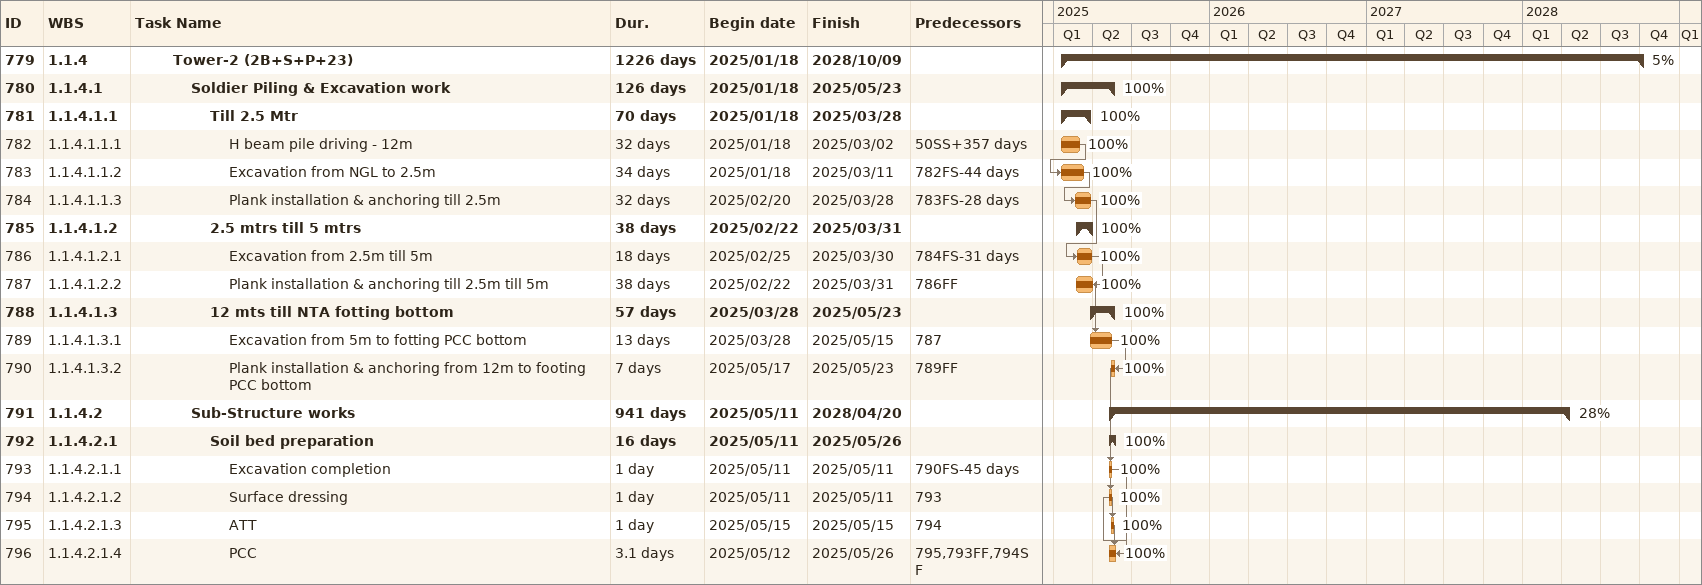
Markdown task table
| ID | WBS | Task | Duration | Start | Finish | Predecessors | % complete |
|---|---|---|---|---|---|---|---|
| 779 | 1.1.4 | **Tower-2 (2B+S+P+23)** | 1226d | 2025-01-18 | 2028-10-09 |  | 5 |
| 780 | 1.1.4.1 | **Soldier Piling & Excavation work** | 126d | 2025-01-18 | 2025-05-23 |  | 100 |
| 781 | 1.1.4.1.1 | **Till 2.5 Mtr** | 70d | 2025-01-18 | 2025-03-28 |  | 100 |
| 782 | 1.1.4.1.1.1 | H beam pile driving - 12m | 32d | 2025-01-18 | 2025-03-02 | 50SS+357d | 100 |
| 783 | 1.1.4.1.1.2 | Excavation from NGL to 2.5m | 34d | 2025-01-18 | 2025-03-11 | 782FS-44d | 100 |
| 784 | 1.1.4.1.1.3 | Plank installation & anchoring till 2.5m | 32d | 2025-02-20 | 2025-03-28 | 783FS-28d | 100 |
| 785 | 1.1.4.1.2 | **2.5 mtrs till 5 mtrs** | 38d | 2025-02-22 | 2025-03-31 |  | 100 |
| 786 | 1.1.4.1.2.1 | Excavation from 2.5m till 5m | 18d | 2025-02-25 | 2025-03-30 | 784FS-31d | 100 |
| 787 | 1.1.4.1.2.2 | Plank installation & anchoring till 2.5m till 5m | 38d | 2025-02-22 | 2025-03-31 | 786FF | 100 |
| 788 | 1.1.4.1.3 | **12 mts till NTA fotting bottom** | 57d | 2025-03-28 | 2025-05-23 |  | 100 |
| 789 | 1.1.4.1.3.1 | Excavation from 5m to fotting PCC bottom | 13d | 2025-03-28 | 2025-05-15 | 787 | 100 |
| 790 | 1.1.4.1.3.2 | Plank installation & anchoring from 12m to footing PCC bottom | 7d | 2025-05-17 | 2025-05-23 | 789FF | 100 |
| 791 | 1.1.4.2 | **Sub-Structure works** | 941d | 2025-05-11 | 2028-04-20 |  | 28 |
| 792 | 1.1.4.2.1 | **Soil bed preparation** | 16d | 2025-05-11 | 2025-05-26 |  | 100 |
| 793 | 1.1.4.2.1.1 | Excavation completion | 1d | 2025-05-11 | 2025-05-11 | 790FS-45d | 100 |
| 794 | 1.1.4.2.1.2 | Surface dressing | 1d | 2025-05-11 | 2025-05-11 | 793 | 100 |
| 795 | 1.1.4.2.1.3 | ATT | 1d | 2025-05-15 | 2025-05-15 | 794 | 100 |
| 796 | 1.1.4.2.1.4 | PCC | 3.1d | 2025-05-12 | 2025-05-26 | 795, 793FF, 794SF | 100 |
